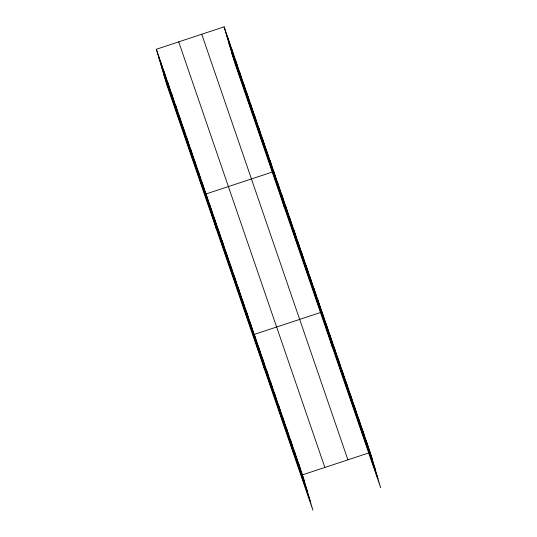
<?xml version="1.0" encoding="UTF-8"?>
<svg xmlns="http://www.w3.org/2000/svg" width="537" height="537" viewBox="0 0 537 537"><rect width="100%" height="100%" fill="white"/><g stroke="black" fill="none" stroke-linecap="round" stroke-linejoin="round"><path stroke-width="0.81" d="M156.348 49.256L302.506 474.849L312.89 510.15L166.739 84.551L156.348 49.256L224.11 26.85L370.262 452.449L380.652 487.744L234.494 62.151L224.11 26.85M302.506 474.849L370.262 452.449M226.205 33.965L372.356 459.565M228.937 43.269L375.094 468.868M231.762 52.848L377.914 478.447M201.744 34.24L347.902 459.84M178.707 41.859L324.865 467.459M158.442 56.372L304.6 481.971M161.181 65.668L307.339 491.268M164 75.254L310.158 500.853M366.241 440.743L368.335 447.865M362.22 429.043L364.321 436.158M358.206 417.336L360.3 424.452M354.185 405.636L356.279 412.752M350.164 393.93L352.259 401.045M346.143 382.223L348.238 389.345M342.129 370.523L344.224 377.639M338.109 358.817L340.203 365.932M334.088 347.11L336.182 354.232M330.067 335.41L332.161 342.525M326.053 323.704L328.147 330.819M332.416 347.298L322.032 312.004L254.276 334.403L264.66 369.704M318.011 300.297L320.106 307.412M313.991 288.591L316.085 295.712M309.97 276.891L312.071 284.006M305.956 265.184L308.05 272.299M301.935 253.484L304.029 260.599M297.914 241.778L300.008 248.893M293.893 230.071L295.988 237.193M289.879 218.371L291.974 225.486M285.859 206.664L287.953 213.78M281.838 194.965L283.932 202.08M277.817 183.258L279.911 190.373M284.187 206.852L273.803 171.551L206.04 193.958L216.431 229.252M269.977 160.422L272.071 167.537M266.157 149.293L268.252 156.408M262.331 138.163L264.426 145.279M258.512 127.027L260.606 134.149M254.686 115.898L256.78 123.013M250.866 104.769L252.961 111.884M247.04 93.639L249.134 100.755M243.221 82.503L245.315 89.625M239.395 71.374L241.489 78.489M235.575 60.245L237.669 67.36M231.756 49.115L233.85 56.231M227.93 37.979L230.024 45.095M298.485 463.149L300.579 470.264M294.464 451.442L296.558 458.558M290.443 439.743L292.537 446.858M286.429 428.036L288.523 435.151M282.408 416.329L284.503 423.451M278.388 404.629L280.482 411.745M274.367 392.923L276.461 400.038M270.353 381.223L272.447 388.338M266.332 369.516L268.426 376.632M262.311 357.81L264.405 364.932M258.29 346.11L260.385 353.225M250.255 322.703L252.35 329.819M246.235 310.997L248.329 318.112M242.214 299.29L244.308 306.412M238.193 287.59L240.287 294.706M234.179 275.884L236.273 282.999M230.158 264.184L232.252 271.299M226.137 252.477L228.232 259.593M222.117 240.771L224.211 247.893M218.103 229.071L220.197 236.186M214.082 217.364L216.176 224.479M210.061 205.658L212.155 212.78M202.221 182.828L204.315 189.944M198.395 171.692L200.489 178.814M194.575 160.563L196.67 167.678M190.749 149.434L192.843 156.549M186.93 138.304L189.024 145.42M183.11 127.168L185.205 134.29M179.284 116.039L181.378 123.154M175.465 104.91L177.559 112.025M171.639 93.78L173.733 100.896M167.819 82.644L169.914 89.766M163.993 71.515L166.087 78.63M160.174 60.386L162.268 67.501"/></g></svg>
